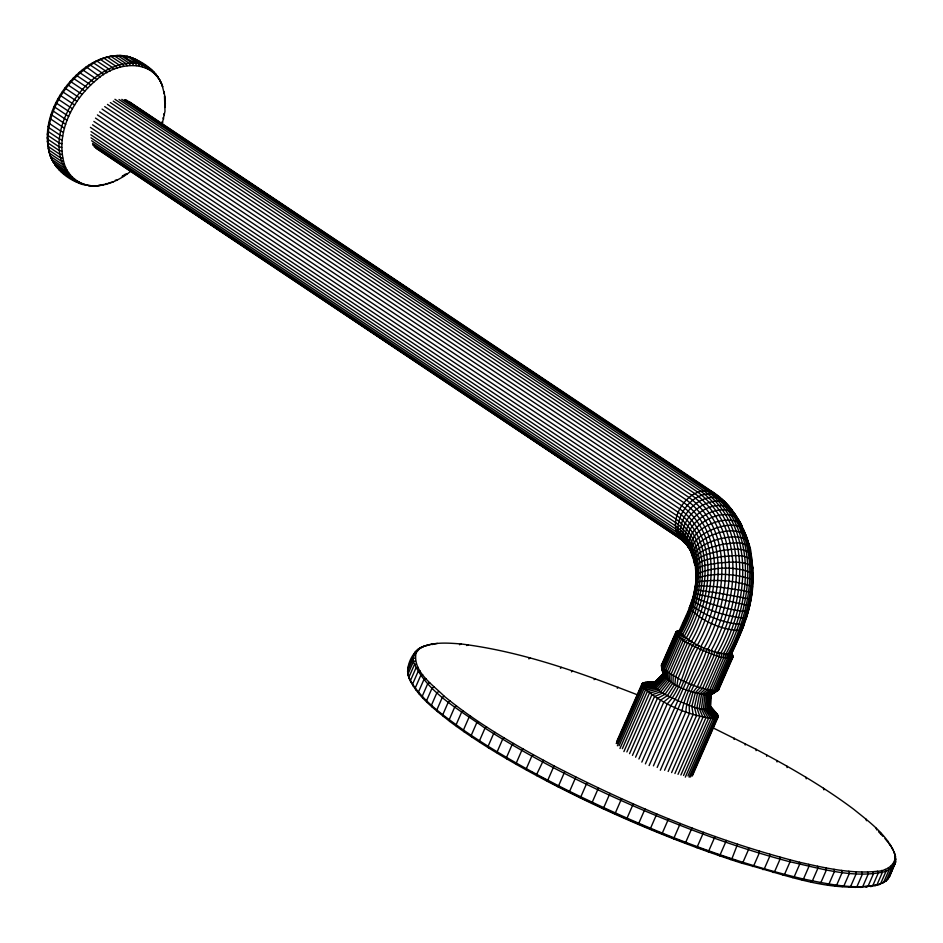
<?xml version="1.0" encoding="UTF-8"?>
<svg xmlns="http://www.w3.org/2000/svg" width="943" height="943" viewBox="0 0 943 943"><rect width="100%" height="100%" fill="white"/><g stroke="black" fill="none" stroke-linecap="round" stroke-linejoin="round"><path stroke-width="1.41" d="M696.571 579.721L695.922 574.782C711.635 566.177 736.624 566.048 752.95 573.415L752.031 589.729M752.95 573.415C754.306 601.905 743.579 628.946 731.355 654.088C712.991 654.112 691.125 644.965 679.184 631.02C685.75 615.331 695.121 599.677 695.71 582.232C713.851 578.908 735.646 580.204 752.667 586.852M880.456 884.015C833.895 894.801 786.403 874.821 741.776 863.199C674.764 841.545 609.756 813.821 547.305 781.311L554.036 765.905C632.223 806.194 714.04 840.496 799.416 862.22C824.913 867.902 851.152 874.173 877.438 871.249C887.552 871.132 899.363 862.256 893.705 851.281L895.473 856.374L895.65 861.937L889.355 876.955L886.043 881.021L878.475 884.758L880.456 884.015L885.972 871.403L893.492 866.511L894.86 864.354L894.047 862.326M756.062 750.652L756.062 749.308L712.92 727.796M710.951 693.918L710.385 708.723C699.482 711.47 688.154 704.362 677.982 700.861C669.601 696.075 657.79 692.834 653.334 683.722L663.424 673.632L662.281 664.072M710.55 698.657L710.668 694.614M748.506 847.781L748.459 849.726L742.943 862.338L741.776 863.199M50.521 156.444L49.873 154.605C55.932 172.357 75.016 185.618 93.628 185.842C80.509 185.924 68.415 176.765 64.43 164.341L61.849 164.023L50.521 156.444C39.37 123.321 59.126 86.945 85.683 67.283C97.506 58.725 112.523 53.539 127.152 56.226C142.299 60.835 157.894 71.031 162.715 86.862L160.852 82.029M64.43 164.341C55.059 132.916 72.835 99.18 96.999 79.46C114.516 62.969 150.326 57.582 161.524 83.927M164.506 96.151L164.978 111.262L161.842 125.584M165.32 107.467L165.001 96.61L162.055 85.023M718.79 688.838L718.024 690.453L710.315 695.262L709.855 709.136L717.116 718.212L718.153 716.928L717.729 715.018L710.657 706.814L716.975 713.851M696.158 585.462L695.91 578.495C713.273 572.283 735.611 573.379 752.915 579.898L751.736 581.654M752.278 587.265L752.608 581.088M558.103 786.91L564.833 771.492M745.194 745.029L745.265 743.709M737.556 844.221L731.921 858.743L730.813 859.627M424.892 645.872L419.34 648.855L416.052 652.886L414.012 653.664L413.022 658.733L413.399 661.632L407.895 674.245L409.663 679.337C404.347 669.011 410.983 654.088 419.835 647.971C432.648 641.688 447.465 642.89 461.257 643.986C522.257 651.566 580.593 672.772 637.609 694.897M554.036 765.905C515.786 745.524 477.806 723.87 444.236 696.24C432.743 684.642 412.456 671.616 416.052 652.886M726.393 840.437L719.662 855.855M569.124 792.474L575.855 777.056M734.102 739.442L734.243 738.157M712.024 650.87L711.611 653.994L697.325 686.693L693.07 692.127L689.156 705.376L689.51 713.191L664.579 770.242M715.065 836.465L708.334 851.871M751.1 597.143L751.913 592.923L744.416 590.766L717.281 586.758L696.547 585.591L695.321 585.98L693.117 597.084L689.345 607.764C701.474 621.578 723.21 630.549 741.611 630.619L744.322 624.231L743.567 622.745M751.913 592.923L749.65 605.889L746.184 618.561C728.149 616.545 706.295 610.734 692.292 600.349M580.334 797.978L587.065 782.572M695.639 566.295C686.48 549.981 709.006 541.388 721.218 538.512C728.974 536.921 737.544 535.6 745.029 538.924C752.95 545.561 750.522 558.669 752.762 567.934L752.585 573.745M703.596 832.292L696.853 847.71M750.239 602.058L751.076 599.559L747.693 598.569L716.397 592.723L694.767 589.717L695.521 590.047M694.343 561.839C696.193 549.663 712.767 547.129 722.715 544.241C731.131 543.474 746.278 539.726 750.086 549.828C744.958 527.326 733.218 505.566 713.58 492.552L129.061 101.573M709.501 649.939L708.853 652.98C703.018 673.349 687.093 690.3 685.832 711.824L660.324 770.219M691.997 827.942L685.266 843.36M591.709 803.436L598.44 788.018M748.306 610.569L749.508 605.724L694.201 593.383M680.316 823.428L673.585 838.846M750.934 557.03C749.65 547.294 747.893 534.716 740.892 527.255C733.524 523.636 724.872 525.428 717.375 527.656C704.433 531.64 683.769 544.135 694.178 559.989C691.349 549.026 685.714 538.17 676.096 531.722L91.601 140.731M603.225 808.811L609.956 793.393M747.28 611.335L748.011 611.783L741.964 629.995L731.391 654.018M706.932 648.937L706.048 651.884C699.187 671.84 686.327 689.545 682.107 710.362L657.177 767.425M668.575 818.748L661.845 834.166M889.355 876.955L895.65 861.937L894.824 859.922M695.793 567.391L696.441 572.908L695.851 572.024C693.541 559.187 712.613 558.999 721.089 556.629C730.684 556.511 746.29 552.315 752.172 561.769M656.811 813.927L650.069 829.345M614.848 814.104L621.578 798.697M645.036 808.964L638.293 824.382M690.512 606.714L691.856 603.426L690.795 604.227C704.751 616.333 725.509 623.736 744.003 624.726L744.322 624.231M626.541 819.302L633.272 803.884M407.718 668.681L413.234 656.069L415.274 655.279M407.517 671.345L413.022 658.733L415.073 657.931M547.305 781.311C513.57 763.476 480.341 744.345 449.764 721.43C435.171 709.643 418.975 697.903 410.394 680.74L415.898 668.127L417.926 667.267M616.805 741.375L642.077 683.592L645.26 682.426L654.336 682.296M616.25 743.579L642.784 683.027L655.35 682.732M617.229 743.284L642.159 686.221L642.077 683.592L653.582 683.18L663.86 673.278M617.406 745.772L642.914 687.388L642.159 686.221L653.64 685.148L663.471 675.271L661.491 665.039L676.025 631.798L680.634 629.877M619.103 745.748L644.034 688.685L655.055 686.999L664.638 676.815L663.212 668.316L661.809 666.465L677.357 631.079L679.726 630.891M619.987 748.483L645.495 690.099L656.151 688.06L665.558 677.699L664.308 669.377L678.595 636.678L681.765 635.004M622.356 748.671L647.287 691.608L657.495 689.192L666.677 678.642L665.652 670.508L679.938 637.81L683.003 636.042M623.889 751.595L649.397 693.211L659.074 690.394L667.998 679.644L667.231 671.711L681.518 639.012L684.453 637.138M626.871 751.936L651.802 694.873L660.878 691.643L669.495 680.681L669.035 672.96L683.321 640.262L686.103 638.293C707.533 600.927 717.741 542.048 678.371 512.403L93.864 121.411M679.266 631.857L679.255 631.775C696.818 601.775 707.945 553.411 675.53 528.858L91.035 137.867M682.614 624.785L684.312 620.918M685.443 618.337L687.129 614.459M688.26 611.877L689.946 608.011M679.797 632.859C698.02 601.516 709.042 551.266 675.353 525.77L90.846 134.79M629.547 753.657L654.466 696.606L662.882 692.94L671.168 681.765L671.039 674.257L685.325 641.558L687.942 639.472M682.154 635.334C701.957 601.092 712.554 546.681 676.119 519.18L90.398 127.376M683.946 636.773C704.562 600.974 714.959 544.347 677.074 515.786L92.567 124.806M632.458 755.426L657.389 698.362L665.074 694.26L672.996 682.862L673.231 675.577L687.518 642.878L689.946 640.686M635.594 757.205L660.524 700.154L667.42 695.604L674.952 683.981L675.589 676.921L689.863 644.222L692.103 641.912M688.59 639.873C710.833 600.95 720.853 539.82 679.997 509.079L95.491 118.099M638.918 758.997L663.848 701.946L669.907 696.936L677.027 685.101L678.076 678.253L692.362 645.566L694.39 643.15C718.165 601.186 727.855 535.707 684.135 502.867L99.628 111.887M691.372 641.499C714.393 601.033 724.236 537.687 681.93 505.884L97.424 114.905M641.818 762.109L667.326 703.714C682.543 688.366 683.875 664.968 694.967 646.898L696.783 644.364M645.413 763.854L670.921 705.47C683.628 688.402 687.565 666.748 697.667 648.206L699.246 645.566M697.596 644.764C722.09 601.41 731.615 533.903 686.575 500.085L102.068 109.093M700.932 646.356C726.075 601.681 735.481 532.3 689.203 497.574L104.697 106.594M649.102 765.551L701.781 646.733M653.416 765.869L704.35 647.865C730.082 602.011 739.371 530.933 691.973 495.393L107.467 104.402M707.792 649.279C734.031 602.388 743.225 529.825 694.85 493.566L110.343 102.575M711.187 650.576C737.862 602.813 746.962 528.999 697.773 492.128L113.254 101.137M717.635 652.709C744.887 603.756 753.893 528.21 703.561 490.513L119.042 99.522M668.163 771.48L693.093 714.417L691.844 706.307L695.309 692.893L700.012 687.612L714.299 654.925L714.488 651.719C741.504 603.272 750.545 528.457 700.684 491.103L114.952 99.298M720.57 653.523C747.976 604.263 756.946 528.28 706.331 490.36L121.812 99.38M671.616 772.588L696.547 715.525L694.437 707.132L697.466 693.588L702.606 688.449L716.892 655.75L716.869 652.485M725.627 654.56C753.033 605.288 762.003 529.306 711.376 491.397C687.034 484.914 662.01 525.44 683.875 541.612L679.95 538.571M674.917 773.543L699.847 716.48L696.912 707.851L699.529 694.189L705.069 689.168L719.356 656.469L719.132 653.145M727.654 654.76C752.797 609.013 762.911 542.366 723.481 501.865C701.993 495.924 671.333 525.77 687.565 545.702L678.323 536.614L92.591 144.821M678.029 774.344L702.948 717.293L699.246 708.452L701.462 694.696L707.403 689.769L721.69 657.071L721.265 653.699M730.542 654.525C744.133 627.213 754.73 597.096 752.078 566.13C741.917 560.331 729.175 562.334 717.977 563.006C710.716 565.046 693.907 564.138 696.017 575.548L696.594 576.291M732.216 651.318L741.316 630.478M728.208 665.829L729.917 661.903M680.905 774.993L705.835 717.941L701.403 708.936L703.266 695.097L709.572 690.252L723.847 657.554L723.257 654.136C750.711 604.781 759.669 528.646 708.947 490.655M718.554 690.04L733.088 656.8L731.367 653.523M683.545 775.476L708.476 718.413L703.384 709.301L704.916 695.392L711.541 690.618L725.827 657.919L725.061 654.466M685.325 777.115L710.833 718.731L705.152 709.525L706.39 695.592L713.309 690.842L727.595 658.155L726.688 654.678M687.966 775.912L712.896 718.861L706.696 709.631L707.674 695.675L714.865 690.948L718.024 690.453L733.076 656.139L731.438 652.132L732.841 657.342C721.937 660.088 710.598 652.992 700.437 649.479C692.044 644.694 680.233 641.452 675.777 632.34L680.54 630.124M689.133 777.197L714.641 718.814L717.116 718.212M690.535 776.985L716.043 718.601L709.065 709.431L709.655 695.51L717.222 690.747L731.509 658.061L730.271 654.595M692.186 775.264L718.13 716.043L710.621 707.521L718.153 716.928L692.303 776.03M874.856 885.842L876.825 885.112L882.33 872.511L881.587 870.424M894.2 863.057L895.85 859.273L895.025 857.281M661.75 664.497L661.491 665.039C661.196 685.596 694.425 693.836 710.315 695.262M663.424 673.632L653.334 683.722L641.735 684.312M752.644 574.959L752.667 567.014L751.147 554.496M689.345 607.764L689.71 607.139M408.508 666.277L415.38 651.507L417.407 650.741M617.264 688.249L618.101 687.258M543.474 760.294L536.685 774.321L536.744 775.7M533.184 754.671L531.84 756.05L526.335 768.663L526.453 770.077M654.112 682.756L663.566 673.974M523.188 749.06L521.785 750.404L516.281 763.017L516.458 764.467M594.066 679.679L595.033 678.748M513.511 743.461L512.049 744.781L506.544 757.394L506.768 758.879M693.329 596.895C709.077 604.298 731.285 610.569 748.011 611.783M504.163 737.909L502.654 739.194L497.15 751.807L497.433 753.316M571.446 671.876L572.554 670.992M495.193 732.393L493.625 733.642L488.12 746.255L488.462 747.811M486.6 726.947L484.985 728.161L479.48 740.774L479.869 742.365M100.052 185.5L94.866 185.889C107.867 185.618 120.079 179.653 130.146 171.744M560.425 668.281L561.592 667.42M478.419 721.572L476.745 722.762L471.241 735.363L471.689 736.99M752.514 866.546L753.74 865.709L759.256 853.097L759.245 851.14M470.663 716.279L468.942 717.434L463.437 730.047L463.921 731.697M883.19 882.306L881.528 883.391L883.532 882.648L889.049 870.035L888.259 867.984M463.343 711.093L461.587 712.213L456.082 724.825L456.612 726.511M718.802 689.498L710.763 694.92L710.385 708.723L717.812 717.647M762.993 869.682L764.29 868.857L769.794 856.244L769.724 854.264M456.495 706.012L454.691 707.109L449.186 719.721L449.764 721.43M528.811 658.851L530.166 658.049M773.201 872.57L774.557 871.768L780.061 859.156L779.932 857.163M450.117 701.062L448.279 702.122L442.774 714.735L443.387 716.48M783.103 875.222L784.517 874.432L790.034 861.819L789.833 859.816M444.236 696.24L442.361 697.278L436.857 709.89L437.505 711.659M680.363 629.948L675.777 632.34M438.86 691.573L436.963 692.586L431.446 705.199L432.13 706.991M792.686 877.638L794.159 876.86L799.664 864.248L799.416 862.22M434.016 687.07L432.083 688.048L426.566 700.661L427.273 702.476M801.915 879.795L803.448 879.029C827.424 883.791 852.354 889.65 876.825 885.112M429.69 682.732L427.733 683.687L422.228 696.288L422.959 698.138M810.78 881.693L812.359 880.939L817.876 868.326L817.51 866.275M425.918 678.571L423.937 679.502L418.421 692.103L419.187 693.977M819.243 883.332L820.881 882.589L826.386 869.976L825.985 867.914M422.688 674.599L420.696 675.506L415.179 688.119L415.957 690.017M679.997 633.142L676.661 634.651L662.375 667.349L663.943 676.001L654.218 686.033L642.914 687.388C662.681 704.468 688.72 715.761 714.641 718.814L708.004 709.596L708.771 695.651L716.173 690.913L730.448 658.214L729.304 654.748C749.579 616.616 759.858 569.596 742.506 528.422M420.024 670.827L418.008 671.711L412.504 684.323L413.293 686.245M827.306 884.699L828.991 883.968L834.496 871.356L834.048 869.281M676.096 633.779L679.479 632.34M466.702 645.542L468.435 644.823M834.932 885.795L836.665 885.076L842.17 872.464L841.675 870.389M416.405 663.931L414.366 664.768L408.849 677.38L411.195 682.685M459.477 644.717L461.257 643.986M842.111 886.632L843.891 885.913L849.395 873.301L848.853 871.214M415.45 660.807L413.399 661.632C426.578 692.445 459.1 709.266 484.985 728.161C531.84 758.125 581.701 783.126 632.529 805.57C683.675 827.813 736.059 847.568 790.034 861.819C821.164 868.586 854.099 879.1 885.972 871.403L885.206 869.34M675.801 633.001L679.208 631.633M848.83 887.186L850.633 886.467L856.15 873.855L855.56 871.78M855.053 887.469L856.904 886.75L862.409 874.137L861.784 872.051M108.398 183.107L113.466 181.751M860.782 887.481L862.668 886.762L868.173 874.149L867.525 872.063M437.363 643.409L431.906 644.54M866.004 887.21L867.914 886.491L873.43 873.878L872.735 871.792M432.672 643.963L422.912 646.603M870.695 886.668L872.64 885.937L878.145 873.324L877.438 871.249M417.325 649.609L419.34 648.855M419.835 647.971L421.839 647.228M426.542 645.507L428.511 644.776M677.357 631.079L676.555 631.374L661.514 665.699L663.224 674.634L653.346 684.382L641.759 685.196M107.243 183.461L104.956 184.191L106.7 184.121M98.166 185.582L103.813 184.463M750.805 593.607L751.654 593.442M115.777 55.672L120.963 55.519L132.291 63.098L133.517 65.362M112.535 55.967L117.722 55.566L129.05 63.146L130.334 65.409M118.948 55.625L124.111 55.743C131.537 64.372 143.536 62.945 151.776 70.018L152.636 72.151M109.223 56.521L114.409 55.873L125.737 63.452L127.093 65.715M88.477 185.724L90.54 185.63M101.538 185.017L103.353 184.934M85.424 185.241L87.558 185.158M105.875 57.334L111.05 56.45L122.378 64.018L123.792 66.269M84.681 184.427L82.489 184.498L79.094 182.223M102.504 58.407L107.632 57.275L118.959 64.855L120.445 67.083M81.923 183.449L79.683 183.508L74.025 179.712M647.004 682.378L654.642 682.437M643.845 682.638L654.913 682.461M91.624 185.936L96.811 185.795M99.109 59.715L104.19 58.36L115.517 65.939L117.062 68.144M79.306 182.223L77.008 182.258L60.8 171.437M645.26 682.426L654.631 682.319M135.757 60.706L138.091 60.706L142.641 64.419M76.831 180.761L74.497 180.761C32.074 143.006 85.082 59.892 135.438 63.322L136.605 65.574M95.715 61.26L100.736 59.692L112.064 67.271L113.679 69.452M115.305 180.196L116.861 180.207M72.128 179.017L74.521 179.052M69.947 177.048L72.363 177.119M92.343 63.04L97.27 61.271L108.598 68.851L110.284 70.996M70.395 174.962L67.931 174.856L56.604 167.276L54.647 163.646M749.909 599.559L750.734 599.607M88.996 65.055L90.41 65.138L101.738 72.717L103.553 74.792M123.592 176.412L122.166 176.329L125.537 174.054L126.892 174.184M68.615 172.604L66.116 172.439L54.788 164.86M67.012 170.035L64.489 169.823L53.162 162.243L51.063 157.54L51.735 159.438L63.063 167.017L65.621 167.276M85.683 67.283L87.039 67.413L100.253 77.02M649.067 682.52L654.053 683.298M82.442 69.711L96.999 79.46M63.452 161.241L60.859 160.852L49.531 153.285L48.895 151.505M122.036 55.837L124.028 56.156M62.686 157.988L60.069 157.54L48.741 149.961L48.128 148.251M79.259 72.352L93.817 82.088M62.144 154.593L59.515 154.086L48.187 146.507L47.586 144.857M61.814 151.08L59.185 150.491L47.857 142.923L47.256 141.332M76.159 75.169L90.728 84.905M61.708 147.45L59.079 146.802L47.751 139.222L47.15 137.713M125.985 56.545L130.087 56.957L141.415 64.537L142.476 66.776M61.825 143.737L59.197 143.006L47.869 135.427L47.268 133.989M62.167 139.941L59.539 139.14L48.223 131.56L47.61 130.193M73.165 78.163L87.734 87.899M726.487 857.47L736.966 860.876M62.733 136.075L60.116 135.203L48.788 127.623L48.164 126.338M715.82 853.851L725.155 857.01M704.987 850.056L714.464 853.38M695.392 846.566L703.619 849.549M63.511 132.173L60.906 131.218L49.578 123.651L48.942 122.437M689.085 844.221L673.007 838.068M70.277 81.31L84.846 91.058M64.501 128.248L49.932 118.5M660.536 833.117L671.77 837.584M649.279 828.508L659.287 832.61M638.022 823.769L648.03 827.978M65.704 124.299L51.134 114.563M636.773 823.227L616.84 814.493M605.724 809.436L615.59 813.939M603.261 808.304L582.597 798.521M67.106 120.362L52.549 110.626M67.472 175.504L63.169 173.182M67.519 84.611L82.088 94.359M581.407 797.931L561.344 787.935M68.709 116.449L54.152 106.712M552.303 783.256L558.763 786.592M723.163 500.757L725.12 502.442C704.091 482.592 664.367 526.288 687.612 545.101C661.338 528.269 695.286 481.354 719.662 497.173L125.643 99.593M711.376 491.397L715.501 494.12M756.062 749.308C789.798 767.154 823.027 786.273 853.604 809.188C869.057 821.742 886.62 834.26 894.518 853.238M540.917 777.221L545.962 779.908M548.484 781.24L551.018 782.584M70.513 112.571L55.943 102.834M531.074 771.845L533.538 773.189M64.89 88.053L79.46 97.789M72.493 108.751L57.924 99.015M74.65 105.003L60.081 95.267M76.972 101.349L62.415 91.612M135.568 59.209L146.896 66.788L147.839 68.98M132.904 57.959L144.232 65.538L145.222 67.755M144.904 65.927L148.31 68.202M150.574 69.723L153.968 71.998L154.782 74.084M153.709 72.67L155.984 74.191L156.75 76.242M155.536 75.086L157.799 76.595L158.542 78.599M127.152 56.226L138.48 63.794L139.588 66.045M124.441 99.675L712.224 492.8M91.047 131.548L675.542 522.528C710.574 548.991 699.765 601.269 680.763 634.026L677.498 635.617L663.212 668.316C677.899 680.139 696.229 688.095 714.865 690.948L729.139 658.249L728.102 654.772M92.532 143.336L677.039 534.327L685.207 541.977L690.83 551.349C677.852 528.009 732.522 497.562 742.047 526.241L737.249 517.896M94.217 146.766L684.064 541.294L96.139 148.334M58.619 169.469L71.751 178.203M717.116 496.077L720.193 498.317M710.492 708.028L715.855 712.554M733.277 512.297L736.448 516.646C721.607 495.346 673.255 528.87 690.689 550.311C669.884 528.764 712.354 492.317 732.298 510.293L725.603 502.961M683.97 541.765L685.797 543.262M878.534 831.714L883.037 836.417M721.796 499.106L728.821 506.191L729.87 508.289M710.645 706.967L714.393 711.14M710.327 706.743L717.729 715.018M710.857 707.651L712.602 709.631M693.282 555.51L691.337 552.492M106.901 72.788L105.156 70.666L93.828 63.087C63.865 81.004 41.916 117.91 49.531 153.285M884.947 838.516L887.375 841.51M687.871 546.28L689.192 547.93M888.86 843.455L890.192 845.352M752.078 566.13L752.762 567.934M734.208 513.075L739.383 521.29M52.454 160.298L54.046 162.856M696.123 569.572L694.189 560.46M410.394 680.74C423.101 701.686 444.059 715.82 463.437 730.047C497.02 753.198 532.83 772.93 569.266 791.189C644.21 827.848 722.079 859.768 803.448 879.029L808.953 866.417L808.646 864.377M161.996 121.824L162.644 122.955M740.455 524.544L742.4 528.163M163.009 117.816L163.646 119.03M163.799 113.832L164.412 115.129M743.697 529.836L748.388 542.579L749.402 549.91M744.157 531.97L740.019 523.023C722.232 512.226 679.019 533.49 693.211 556.995C688.614 538.205 739.524 520.064 746.809 538.559M894.648 854.393L895.473 856.374M892.172 847.934L892.974 849.879L890.074 844.374M149.418 68.285L150.314 70.442M887.41 840.614L888.188 842.512M731.344 652.379L732.204 654.489M164.836 102.245L165.438 103.754M892.691 864.472L893.492 866.511L887.988 879.124L884.027 881.764L886.043 881.021L891.559 868.409L890.758 866.358M880.408 832.48L881.139 834.331M731.485 653.947L732.841 657.342M876.094 828.143L876.801 829.958M164.73 98.543L165.331 100.123M731.002 654.324L732.31 657.766M865.863 818.96L866.511 820.728M159.426 79.212L160.133 81.169M164.459 93.216L163.834 91.495L164.212 93.805M693.305 557.089L695.415 565.234M823.498 788.265L823.887 789.845M750.062 552.728L750.64 555.592M805.935 777.303L806.218 778.824M751.1 558.197L751.453 560.555M695.91 578.495L695.993 579.108M408.343 673.337L408.708 676.225M786.91 766.152L787.087 767.602M695.922 574.782L696.017 575.548M695.015 565.152C697.007 554.732 711.682 553.376 720.228 550.759C730.035 549.569 742.011 546.975 750.534 553.364L752.373 568.877M695.415 567.486L695.851 572.024M776.914 760.541L777.032 761.956M766.624 754.919L766.683 756.31"/></g></svg>
